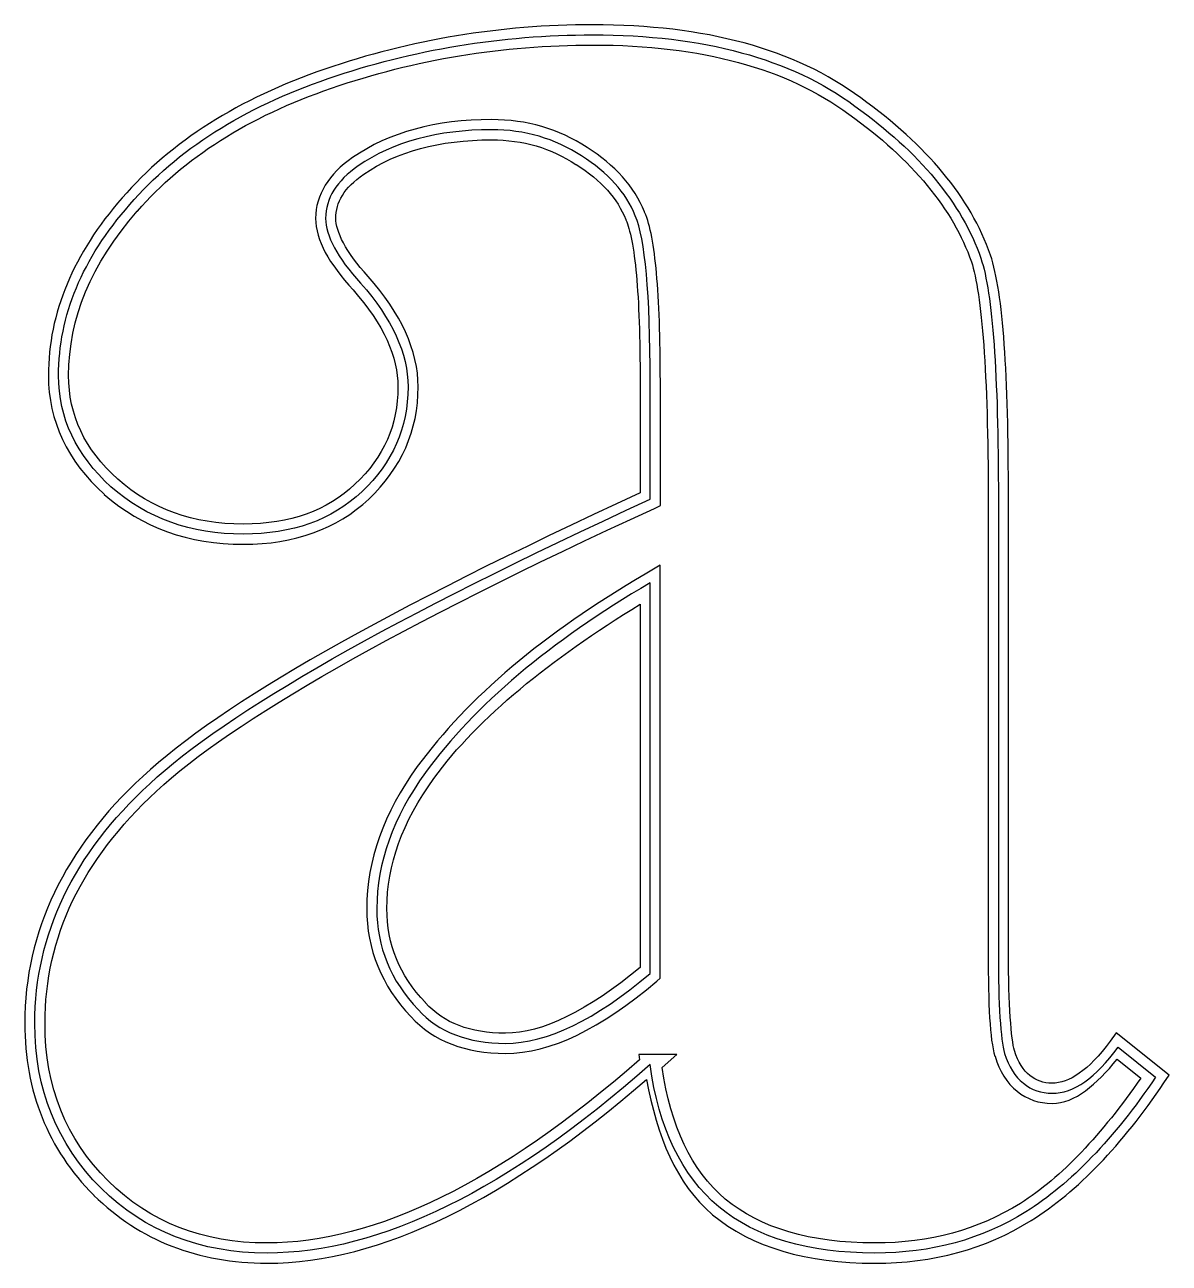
# Model space of a CAD drawing. Extents: x 35 to 204, y 106 to 197.
# Drawn here: x 132.52 to 148.31, y 173.14 to 190.23 of the extents above; entities that cross this region are included whole.
import ezdxf

# ---------------------------------------------------------------- set-up
doc = ezdxf.new("R2010")
doc.units = 0
doc.layers.add('Plast_1', color=7, linetype='CONTINUOUS')

msp = doc.modelspace()

# ---------------------------------------------------------------- linework, layer by layer
at = {"layer": 'Plast_1', "color": 7}
for points in [[(140.35966, 190.23019), (140.35937, 190.23047)], [(140.35971, 189.95122), (140.35937, 189.95117)], [(143.89258, 188.99609), (143.89458, 188.99609)], [(140.12695, 188.30268), (140.12895, 188.30268), (140.12895, 188.30068)], [(134.07256, 187.6563), (134.07456, 187.6563)], [(140.81449, 187.54287), (140.81649, 187.53887), (140.81649, 187.53687)], [(141.07456, 187.64453), (141.07256, 187.64653)], [(145.84795, 187.05045), (145.84795, 187.05245)], [(137.25981, 186.75581), (137.25781, 186.75581)], [(141.01182, 185.30249), (141.01182, 183.76929)], [(141.15096, 183.68301), (141.15096, 185.3022)], [(141.20932, 183.55665), (141.29132, 183.59375), (141.29132, 185.30273)], [(133.61523, 183.75195), (133.61723, 183.75195), (133.61723, 183.74995)], [(145.81646, 183.68359), (145.81646, 177.42969)], [(145.95686, 183.68301), (145.95686, 177.43018)], [(146.09599, 177.42936), (146.09599, 183.68326)], [(141.29102, 182.77344), (141.08008, 182.64844)], [(141.24219, 177.03125), (141.29099, 177.07225), (141.29099, 177.13665), (141.29102, 182.77344)], [(141.15096, 177.13734), (141.15096, 182.52891)], [(141.01172, 182.23242), (141.01172, 177.2207)], [(134.33823, 179.65231), (134.33823, 179.65431)], [(138.04883, 176.73242), (138.04883, 176.73442)], [(148.24238, 175.62858), (148.31468, 175.736), (147.58421, 176.31998), (147.49831, 176.20279)], [(147.61047, 176.12104), (148.12724, 175.70763)], [(141.31651, 175.83979), (141.51963, 176.01948), (141.15049, 176.01948), (140.99229, 176.01948), (141.00229, 175.94528)], [(145.90826, 175.99609), (145.91026, 175.99409)], [(147.5958, 175.95307), (147.92393, 175.69331)], [(133.47276, 174.07593), (133.47476, 174.07393)], [(142.00796, 173.81026), (142.00996, 173.80826)]]:
    msp.add_lwpolyline(points, dxfattribs=at)
for points in [[(141.01172, 182.23247)], [(141.15096, 177.13734)], [(141.15093, 175.87989)]]:
    msp.add_lwpolyline(points, close=True, dxfattribs=at)
for points in [[(140.35937, 190.23047), (139.08138, 190.23047), (137.848, 190.02606), (136.66211, 189.61914)], [(136.7068, 189.48798), (137.878127, 189.889907), (139.09539, 190.09087), (140.35859, 190.09087)], [(140.35859, 190.09087), (141.885917, 190.09087), (143.0917, 189.763587), (143.97594, 189.10902)], [(144.05888, 189.22042), (143.14377, 189.89784), (141.90692, 190.23019), (140.35966, 190.23019)], [(136.75229, 189.35552), (137.90906, 189.75245), (139.11131, 189.95122), (140.35971, 189.95122)], [(140.35937, 189.95117), (141.86677, 189.95117), (143.03921, 189.62781), (143.89258, 188.99609)], [(136.66211, 189.61914), (135.47287, 189.21107), (134.53678, 188.61968), (133.86328, 187.83984)], [(133.96796, 187.74821), (134.622527, 188.50613), (135.535473, 189.086053), (136.7068, 189.48798)], [(134.07456, 187.6563), (134.71019, 188.3923), (135.59888, 188.95974), (136.75229, 189.35552)], [(145.84795, 187.05245), (145.57201, 187.8443), (144.96892, 188.5665), (144.05888, 189.22042)], [(143.97594, 189.10902), (144.87166, 188.46594), (145.45158, 187.76544), (145.7157, 187.00752)], [(138.96318, 188.92192), (138.196, 188.92193), (137.55131, 188.74868), (137.04131, 188.39653)], [(140.27959, 188.53716), (139.88982, 188.79294), (139.44694, 188.92193), (138.96318, 188.92192)], [(143.89458, 188.99609), (144.77449, 188.36437), (145.33201, 187.68416), (145.58403, 186.96094)], [(138.96333, 188.78174), (138.216897, 188.78174), (137.602523, 188.615227), (137.12021, 188.2822)], [(140.20356, 188.42001), (139.836087, 188.661163), (139.422677, 188.78174), (138.96333, 188.78174)], [(137.19922, 188.16792), (137.65384, 188.48183), (138.2372, 188.64253), (138.96289, 188.64253)], [(138.96289, 188.64253), (139.39782, 188.64253), (139.78177, 188.52921), (140.12695, 188.30268)], [(141.07256, 187.64653), (140.93357, 187.99852), (140.66348, 188.29663), (140.27959, 188.53716)], [(137.04131, 188.39653), (136.71888, 188.17332), (136.53349, 187.88462), (136.53349, 187.55864)], [(140.94426, 187.59319), (140.81794, 187.91473), (140.57104, 188.190337), (140.20356, 188.42001)], [(137.12021, 188.2822), (136.821637, 188.0755), (136.67235, 187.834347), (136.67235, 187.55874)], [(140.12895, 188.30068), (140.47771, 188.08271), (140.70087, 187.83208), (140.81449, 187.54287)], [(136.8125, 187.55854), (136.8125, 187.78378), (136.9245, 187.97774), (137.19922, 188.16792)], [(133.86328, 187.83984), (133.19188, 187.07421), (132.8457, 186.2523), (132.8457, 185.38867)], [(132.98611, 185.38833), (132.98611, 186.21515), (133.313393, 187.001777), (133.96796, 187.74821)], [(133.12529, 185.38872), (133.12529, 186.17873), (133.43482, 186.92906), (134.07256, 187.6563)], [(136.53349, 187.55864), (136.53349, 187.25549), (136.71903, 186.93798), (137.05107, 186.57036)], [(136.67235, 187.55874), (136.67235, 187.31758), (136.83312, 187.019003), (137.15466, 186.66301)], [(137.25781, 186.75581), (136.94678, 187.10017), (136.8125, 187.37938), (136.8125, 187.55854)], [(140.81649, 187.53687), (140.87159, 187.4128), (140.92716, 187.15038), (140.96102, 186.77515)], [(141.15096, 185.3022), (141.15096, 186.519467), (141.08206, 187.28313), (140.94426, 187.59319)], [(141.23862, 186.80078), (141.20382, 187.18647), (141.15612, 187.45861), (141.07456, 187.64453)], [(145.7157, 187.00752), (145.876473, 186.525207), (145.95686, 185.417037), (145.95686, 183.68301)], [(146.09599, 183.68326), (146.09599, 185.4216), (146.02459, 186.52056), (145.84795, 187.05045)], [(145.58403, 186.96094), (145.7288, 186.52566), (145.81646, 185.41228), (145.81646, 183.68359)], [(137.15466, 186.66301), (137.59104, 186.169217), (137.80923, 185.692647), (137.80923, 185.2333)], [(137.94926, 185.23237), (137.94926, 185.73589), (137.7104, 186.24593), (137.25981, 186.75581)], [(140.96102, 186.77515), (140.99492, 186.39993), (141.01182, 185.9085), (141.01182, 185.30249)], [(141.29132, 185.30273), (141.29132, 185.914), (141.27362, 186.41234), (141.23862, 186.80078)], [(137.05107, 186.57036), (137.47324, 186.09265), (137.67021, 185.64764), (137.67021, 185.23247)], [(132.8457, 185.38867), (132.8457, 184.76471), (133.1099, 184.20916), (133.61523, 183.75195)], [(133.70957, 183.85527), (133.227263, 184.291643), (132.98611, 184.802663), (132.98611, 185.38833)], [(133.80302, 183.95903), (133.34374, 184.37458), (133.12529, 184.84135), (133.12529, 185.38872)], [(137.67021, 185.23247), (137.67021, 184.70488), (137.47774, 184.26831), (137.07646, 183.88872)], [(137.80923, 185.2333), (137.80923, 184.6706), (137.596783, 184.188287), (137.17189, 183.78636)], [(137.26762, 183.6855), (137.71612, 184.10976), (137.94926, 184.63456), (137.94926, 185.23237)], [(135.53545, 183.33989), (134.84003, 183.33989), (134.27149, 183.54504), (133.80302, 183.95903)], [(133.61723, 183.74995), (134.13636, 183.29118), (134.78368, 183.0605), (135.5352, 183.0605)], [(135.53547, 183.2007), (134.812003, 183.2007), (134.20337, 183.41889), (133.70957, 183.85527)], [(141.01182, 183.76929), (137.51354, 182.15723), (135.22404, 180.86255), (134.14854, 179.85718)], [(137.07646, 183.88872), (136.69071, 183.5244), (136.18618, 183.33989), (135.53545, 183.33989)], [(137.17189, 183.78636), (136.758477, 183.39592), (136.213003, 183.2007), (135.53547, 183.2007)], [(134.24356, 179.75561), (135.300053, 180.743203), (137.60252, 182.052337), (141.15096, 183.68301)], [(135.5352, 183.0605), (136.23953, 183.0605), (136.82655, 183.26894), (137.26762, 183.6855)], [(134.33823, 179.65431), (135.36579, 180.61485), (137.66582, 181.92825), (141.20932, 183.55665)], [(141.08008, 182.64844), (139.67912, 181.82639), (138.63033, 180.94337), (137.9375, 179.99219)], [(141.15096, 182.52891), (139.76144, 181.71357), (138.727913, 180.840813), (138.05038, 179.91064)], [(138.16406, 179.82817), (138.78108, 180.67527), (139.7735, 181.47225), (141.01172, 182.23247)], [(137.9375, 179.99219), (137.47648, 179.35385), (137.23828, 178.69778), (137.23828, 178.0332)], [(134.14854, 179.85718), (133.07062, 178.86128), (132.51963, 177.71771), (132.51963, 176.44898)], [(138.05038, 179.91064), (137.60252, 179.290527), (137.37859, 178.66467), (137.37859, 178.03307)], [(137.51758, 178.03325), (137.51758, 178.63188), (137.72936, 179.22629), (138.16406, 179.82817)], [(132.65882, 176.44833), (132.65882, 177.677077), (133.187067, 178.779503), (134.24356, 179.75561)], [(132.79917, 176.44919), (132.79917, 177.63795), (133.30317, 178.69601), (134.33823, 179.65231)], [(137.23828, 178.0332), (137.23828, 177.4716), (137.44582, 176.96709), (137.8457, 176.54297)], [(137.37859, 178.03307), (137.37859, 177.504823), (137.56807, 177.039737), (137.94703, 176.63781)], [(138.04883, 176.73442), (137.69079, 177.11416), (137.51758, 177.53837), (137.51758, 178.03325)], [(145.81646, 177.42969), (145.81646, 176.6911), (145.83746, 176.23677), (145.90826, 175.99609)], [(145.95686, 177.43018), (145.95686, 176.695227), (145.98556, 176.23014), (146.04296, 176.03492)], [(146.17799, 176.07389), (146.13399, 176.22366), (146.09599, 176.69804), (146.09599, 177.42936)], [(141.01172, 177.2207), (140.2912, 176.62147), (139.66113, 176.3125), (139.15234, 176.3125)], [(139.15281, 176.17272), (139.72699, 176.17272), (140.39304, 176.49426), (141.15096, 177.13734)], [(139.15234, 176.0332), (139.7786, 176.0332), (140.47102, 176.37693), (141.24219, 177.03125)], [(137.94703, 176.63781), (138.234123, 176.32775), (138.63605, 176.17272), (139.15281, 176.17272)], [(139.15234, 176.3125), (138.66348, 176.3125), (138.30757, 176.45298), (138.04883, 176.73242)], [(132.51963, 176.44898), (132.51963, 175.51058), (132.83962, 174.70907), (133.47276, 174.07593)], [(133.57177, 174.17457), (132.963137, 174.783203), (132.65882, 175.541123), (132.65882, 176.44833)], [(133.67026, 174.27341), (133.08613, 174.85754), (132.79917, 175.57318), (132.79917, 176.44919)], [(137.8457, 176.54297), (138.16108, 176.20318), (138.60839, 176.0332), (139.15234, 176.0332)], [(146.38893, 175.73014), (146.30123, 175.80024), (146.22941, 175.91091), (146.17799, 176.07389)], [(146.69752, 175.4837), (146.9961, 175.4837), (147.300417, 175.696147), (147.61047, 176.12104)], [(147.49831, 176.20279), (147.20082, 175.79513), (146.92993, 175.62272), (146.69753, 175.62272)], [(141.15096, 175.87989), (139.18726, 174.145863), (137.424523, 173.27885), (135.86275, 173.27885)], [(141.00229, 175.94528), (139.07659, 174.25872), (137.35835, 173.41794), (135.86362, 173.41794)], [(142.09833, 173.91619), (141.58157, 174.352563), (141.26577, 175.00713), (141.15093, 175.87989)], [(145.91026, 175.99409), (145.97356, 175.79139), (146.07352, 175.62479), (146.21494, 175.51167)], [(146.04296, 176.03492), (146.10036, 175.85118), (146.186487, 175.713377), (146.30134, 175.62151)], [(146.69737, 175.3437), (147.01698, 175.3437), (147.30957, 175.60763), (147.5958, 175.95307)], [(142.1876, 174.02339), (141.71708, 174.42072), (141.43618, 175.03128), (141.31651, 175.83979)], [(148.12724, 175.70763), (147.553053, 174.857843), (146.955903, 174.23773), (146.33579, 173.84729)], [(146.69753, 175.62272), (146.57686, 175.62272), (146.48074, 175.65672), (146.38893, 175.73014)], [(135.86343, 173.13838), (137.43614, 173.13838), (139.18336, 174.01549), (141.10171, 175.67549)], [(141.10171, 175.67549), (141.24392, 174.89367), (141.50961, 174.23109), (142.00796, 173.81026)], [(147.92393, 175.69331), (147.38397, 174.91913), (146.82965, 174.32232), (146.26182, 173.96479)], [(146.30134, 175.62151), (146.416173, 175.529637), (146.548233, 175.4837), (146.69752, 175.4837)], [(146.41035, 173.72819), (147.05265, 174.1326), (147.6607, 174.7677), (148.24238, 175.62858)], [(146.21494, 175.51167), (146.3528, 175.40137), (146.51946, 175.3437), (146.69737, 175.3437)], [(135.86275, 173.27885), (134.944063, 173.27885), (134.180403, 173.577423), (133.57177, 174.17457)], [(135.86362, 173.41794), (134.97516, 173.41794), (134.25385, 173.70083), (133.67026, 174.27341)], [(133.47476, 174.07393), (134.10844, 173.45221), (134.91452, 173.13838), (135.86343, 173.13838)], [(144.25205, 173.41792), (143.35487, 173.41792), (142.67304, 173.62425), (142.1876, 174.02339)], [(144.25151, 173.27885), (143.332823, 173.27885), (142.615097, 173.491297), (142.09833, 173.91619)], [(146.33579, 173.84729), (145.727157, 173.46833), (145.032397, 173.27885), (144.25151, 173.27885)], [(146.26182, 173.96479), (145.67591, 173.59998), (145.01037, 173.41792), (144.25205, 173.41792)], [(142.00996, 173.80826), (142.55805, 173.35762), (143.31195, 173.13834), (144.25214, 173.13834)], [(144.25214, 173.13834), (145.0556, 173.13834), (145.77899, 173.33508), (146.41035, 173.72819)]]:
    msp.add_open_spline(points, degree=3, dxfattribs=at)

doc.saveas('drawing.dxf')
